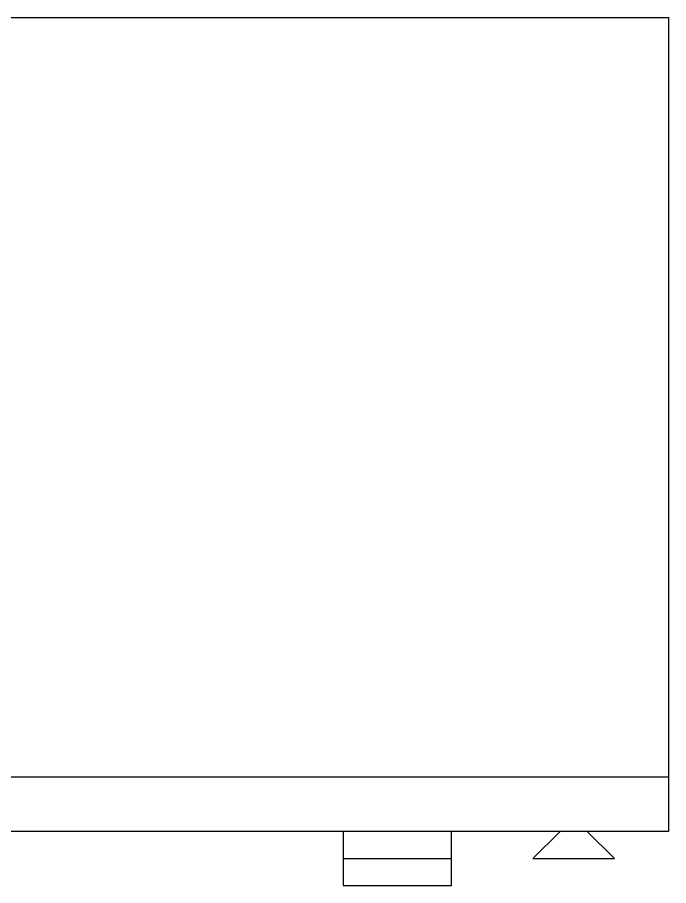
# Model space of a CAD drawing. Header units: inches. Extents: x -332 to 3160665360507, y -10609 to 2196718997769.
# Drawn here: x 86679625541 to 173359251415, y -8666 to 115572801754 of the extents above; entities that cross this region are included whole.
import ezdxf

# ---------------------------------------------------------------- set-up
doc = ezdxf.new("R2010")
doc.units = ezdxf.units.IN
doc.header["$MEASUREMENT"] = 0

msp = doc.modelspace()

# ---------------------------------------------------------------- linework, layer by layer
for p, q in [((-332, 115572801754), (173359251415, 115572801754)), ((173359251415, 115572801754), (173359251415, 14446565549)), ((173359251415, 14446565549), (-332, 14446565549)), ((173359251415, 14446565549), (173359251415, 7223278442)), ((173359251415, 7223278442), (-332, 7223278442)), ((130019528769, 7223278442), (130019528769, -8666)), ((144466102984, -8666), (144466102984, 7223278442)), ((158912677200, 7223278442), (155301033646, 3611634888)), ((166135964307, 3611634888), (162524320753, 7223278442)), ((130019528769, 3611634888), (144466102984, 3611634888)), ((155301033646, 3611634888), (166135964307, 3611634888)), ((130019528769, -8666), (144466102984, -8666))]:
    msp.add_line(p, q)

doc.saveas('drawing.dxf')
